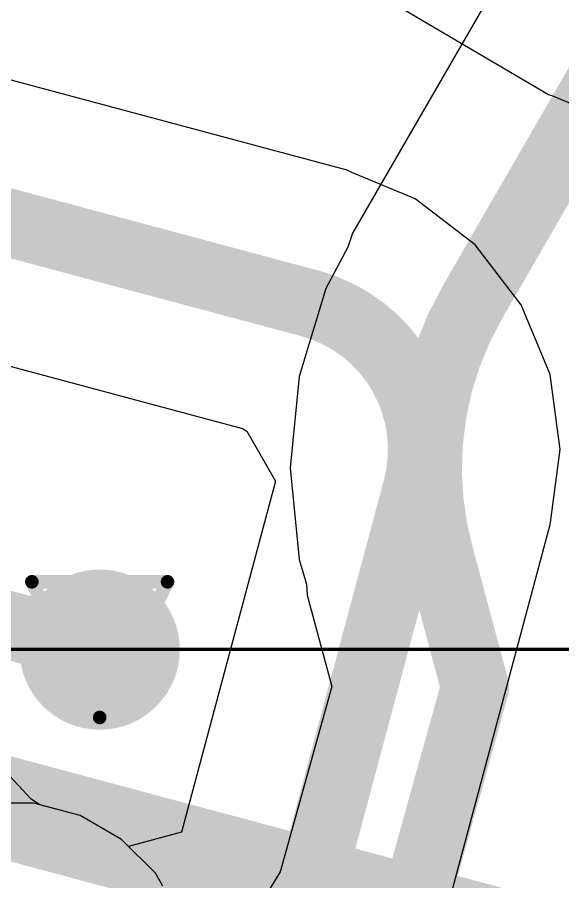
# Model space of a CAD drawing. Header units: inches. Extents: x -18 to 217, y -14 to 159.
# Drawn here: x 19.078 to 21.12, y 23.68 to 26.917 of the extents above; entities that cross this region are included whole.
import ezdxf

# ---------------------------------------------------------------- set-up
doc = ezdxf.new("R2010")
doc.units = ezdxf.units.IN
for name, color, linetype in [('Bottom Layer', 5, 'Continuous'), ('Dimension', 6, 'Continuous'), ('Drill Drawing', 1, 'Continuous'), ('Fabrication', 76, 'Continuous'), ('Mechanical 4', 56, 'Continuous'), ('Top Layer', 1, 'Continuous'), ('Top Overlay', 2, 'Continuous'), ('Via Holes', 16, 'Continuous')]:
    doc.layers.add(name, color=color, linetype=linetype)

msp = doc.modelspace()

# ---------------------------------------------------------------- hatches: boundary and pattern name
at = {"layer": 'Bottom Layer'}
h = msp.add_hatch(color=5, dxfattribs=at)
edge = h.paths.add_edge_path()
edge.add_arc((19.3869, 24.5494), 0.3, 0, 360)
at = {"layer": 'Top Layer'}
h = msp.add_hatch(color=1, dxfattribs=at)
edge = h.paths.add_edge_path()
edge.add_arc((19.3869, 24.5494), 0.3, 0, 360)
at = {"layer": 'Via Holes'}
h = msp.add_hatch(color=7, dxfattribs=at)
edge = h.paths.add_edge_path()
edge.add_arc((19.3869, 24.5494), 0.15, 0, 360)

# ---------------------------------------------------------------- linework, layer by layer
at = {"layer": 'Bottom Layer'}
for p, q in [((22.0262, 29.0403), (20.3336, 26.1085)), ((20.3336, 26.1085), (20.3158, 26.0561)), ((20.3158, 26.0561), (20.2332, 25.9017)), ((20.2332, 25.9017), (20.1333, 25.5722)), ((20.1333, 25.5722), (20.0995, 25.2295)), ((20.0995, 25.2295), (20.1333, 24.8868)), ((20.1333, 24.8868), (20.1612, 24.7948)), ((20.1612, 24.7948), (20.1639, 24.7529)), ((20.1639, 24.7529), (20.2554, 24.4114)), ((20.2554, 24.4114), (20.0624, 23.7168)), ((19.1401, 23.9747), (18.9608, 23.9747)), ((19.3133, 23.9283), (19.1401, 23.9747)), ((19.4686, 23.8386), (19.3133, 23.9283)), ((19.5953, 23.7118), (19.4686, 23.8386)), ((19.6233, 23.6635), (19.5953, 23.7118)), ((20.0624, 23.7168), (19.9926, 23.6044))]:
    msp.add_line(p, q, dxfattribs=at)
at = {"layer": 'Bottom Layer', "const_width": 0.254}
for points in [[(20.7821, 25.8495), (22.5348, 28.8853)], [(20.6642, 24.8869), (20.7923, 24.4089)], [(20.5307, 23.4676), (20.7923, 24.4089)]]:
    msp.add_lwpolyline(points, dxfattribs=at)
msp.add_lwpolyline([(20.6642, 24.8869, -0.203622), (20.7821, 25.8495)], format="xyb", dxfattribs=at)
at = {"layer": 'Bottom Layer', "const_width": 0.127}
for points in [[(20.7186, 25.8495, 1), (20.8456, 25.8495, 1)], [(20.7186, 25.8495, 1), (20.8456, 25.8495, 1)], [(20.6007, 24.8869, 1), (20.7277, 24.8869, 1)], [(20.6007, 24.8869, 1), (20.7277, 24.8869, 1)], [(20.7288, 24.4089, 1), (20.8558, 24.4089, 1)], [(20.7288, 24.4089, 1), (20.8558, 24.4089, 1)]]:
    msp.add_lwpolyline(points, format="xyb", close=True, dxfattribs=at)
at = {"layer": 'Dimension', "const_width": 0.254}
for points in [[(58.31, 19.467, 1), (13.31, 19.467, 1)], [(54.5603, 19.4669, 1), (17.0603, 19.4669, 1)]]:
    msp.add_lwpolyline(points, format="xyb", close=True, dxfattribs=at)
at = {"layer": 'Dimension', "const_width": 0.381}
msp.add_lwpolyline([(12.3026, 25.762), (61.1677, 12.6687)], dxfattribs=at)
at = {"layer": 'Drill Drawing', "const_width": 0.0508}
for points in [[(19.1329, 24.8034), (19.6409, 24.8034)], [(19.1329, 24.8034), (19.3869, 24.2954)], [(19.3869, 24.2954), (19.6409, 24.8034)]]:
    msp.add_lwpolyline(points, dxfattribs=at)
at = {"layer": 'Drill Drawing', "const_width": 0.0254}
for points in [[(19.1202, 24.8034, 1), (19.1456, 24.8034, 1)], [(19.1202, 24.8034, 1), (19.1456, 24.8034, 1)], [(19.6282, 24.8034, 1), (19.6536, 24.8034, 1)], [(19.6282, 24.8034, 1), (19.6536, 24.8034, 1)], [(19.3742, 24.2954, 1), (19.3996, 24.2954, 1)], [(19.3742, 24.2954, 1), (19.3996, 24.2954, 1)]]:
    msp.add_lwpolyline(points, format="xyb", close=True, dxfattribs=at)
at = {"layer": 'Fabrication', "const_width": 0.0127}
for points in [[(53.1935, 31.3327, -1.1671), (15.6751, 13.587)], [(53.1935, 31.3327, -1.1671), (15.6751, 13.587)], [(53.1935, 31.3327, -1.1671), (15.6751, 13.587)], [(53.1935, 31.3327, -1.1671), (15.6751, 13.587)], [(54.5111, 31.1383, -1.205705), (14.1774, 15.55)], [(54.5111, 31.1383, -1.205705), (14.1774, 15.55)]]:
    msp.add_lwpolyline(points, format="xyb", dxfattribs=at)
msp.add_lwpolyline([(16.3945, 24.55), (21.1481, 24.55)], dxfattribs=at)
msp.add_lwpolyline([(16.3945, 24.55), (21.1481, 24.55)], dxfattribs=at)
msp.add_lwpolyline([(16.3945, 24.55), (21.1481, 24.55)], dxfattribs=at)
msp.add_lwpolyline([(16.3945, 24.55), (21.1481, 24.55)], dxfattribs=at)
at = {"layer": 'Mechanical 4', "const_width": 0.0127}
for points in [[(50.811, 19.55, 1), (20.811, 19.55, 1)], [(50.811, 19.55, 1), (20.811, 19.55, 1)], [(50.811, 19.55, 1), (20.811, 19.55, 1)], [(50.811, 19.55, 1), (20.811, 19.55, 1)], [(50.8248, 19.5385, 1), (20.8248, 19.5385, 1)], [(50.8248, 19.5385, 1), (20.8248, 19.5385, 1)], [(50.8248, 19.5385, 1), (20.8248, 19.5385, 1)], [(50.8248, 19.5385, 1), (20.8248, 19.5385, 1)]]:
    msp.add_lwpolyline(points, format="xyb", close=True, dxfattribs=at)
at = {"layer": 'Top Layer'}
for p, q in [((20.2603, 27.1034), (21.0677, 26.6279)), ((20.3131, 26.3447), (18.282, 26.8889)), ((21.0677, 26.6279), (21.0795, 26.6237)), ((21.0795, 26.6237), (21.328, 26.5208)), ((20.3314, 26.3357), (20.3131, 26.3447)), ((20.5683, 26.2375), (20.3314, 26.3357)), ((20.7928, 26.0653), (20.5683, 26.2375)), ((20.9651, 25.8408), (20.7928, 26.0653)), ((21.0734, 25.5793), (20.9651, 25.8408)), ((18.2832, 25.8161), (19.922, 25.377)), ((21.1103, 25.2988), (21.0734, 25.5793)), ((19.922, 25.377), (19.9376, 25.3676)), ((19.9376, 25.3676), (20.0451, 25.1806)), ((21.0744, 25.0259), (21.1103, 25.2988)), ((20.0451, 25.1806), (19.6928, 23.8658)), ((21.0738, 25.0173), (21.0744, 25.0259)), ((20.1665, 21.6313), (21.0738, 25.0173)), ((19.13, 23.9893), (19.0166, 24.1113)), ((19.1625, 23.9687), (19.13, 23.9893)), ((19.3133, 23.9283), (19.1625, 23.9687)), ((19.4686, 23.8386), (19.3133, 23.9283)), ((19.6928, 23.8658), (19.4945, 23.8127)), ((19.4945, 23.8127), (19.4686, 23.8386))]:
    msp.add_line(p, q, dxfattribs=at)
for points, const_width in [([(14.2446, 13.1348, -0.267603), (19.4524, 34.998)], 2.032), ([(20.1791, 25.8445, -0.411354), (20.5735, 25.1513)], 0.254)]:
    msp.add_lwpolyline(points, format="xyb", dxfattribs=dict(at, const_width=const_width))
at = {"layer": 'Top Layer', "const_width": 0.254}
for points in [[(18.148, 26.3886), (20.1791, 25.8444)], [(19.6662, 21.7654), (20.5735, 25.1513)], [(18.4448, 24.8018), (19.3868, 24.5494)]]:
    msp.add_lwpolyline(points, dxfattribs=at)
at = {"layer": 'Top Layer', "const_width": 0.127}
for points in [[(20.1156, 25.8445, 1), (20.2426, 25.8445, 1)], [(20.1156, 25.8444, 1), (20.2426, 25.8444, 1)], [(20.51, 25.1513, 1), (20.637, 25.1513, 1)], [(20.51, 25.1513, 1), (20.637, 25.1513, 1)], [(19.3233, 24.5494, 1), (19.4503, 24.5494, 1)]]:
    msp.add_lwpolyline(points, format="xyb", close=True, dxfattribs=at)
at = {"layer": 'Top Overlay', "const_width": 0.254}
msp.add_lwpolyline([(50.8104, 19.4669, 1), (20.8103, 19.4669, 1)], format="xyb", close=True, dxfattribs=at)

doc.saveas('drawing.dxf')
